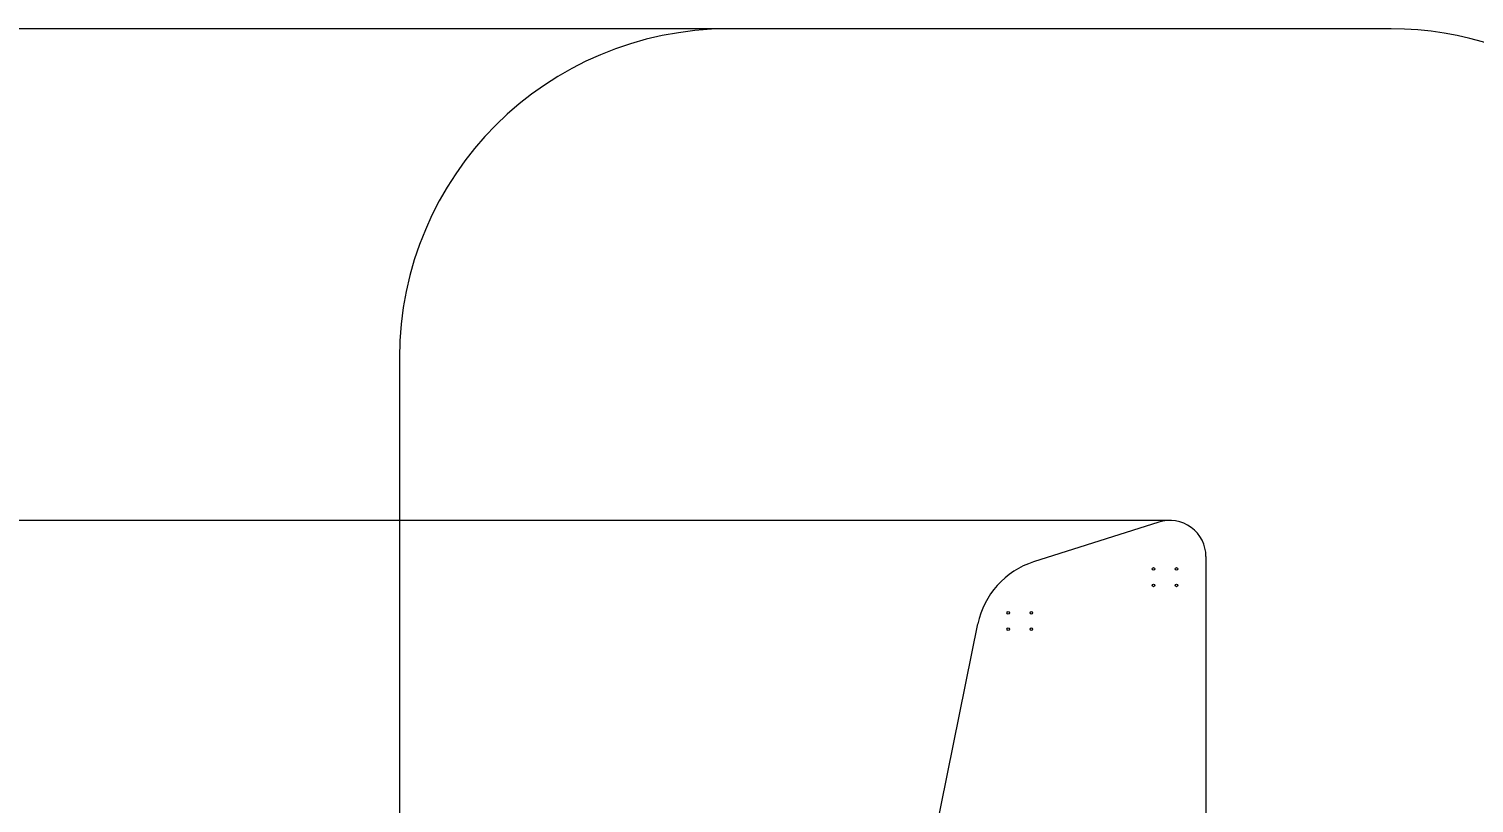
# Model space of a CAD drawing. Header units: millimetres. Extents: x -8327 to 9087, y -6583 to 5996.
# Drawn here: x -3934 to 459, y 3641 to 5996 of the extents above; entities that cross this region are included whole.
import ezdxf

# ---------------------------------------------------------------- set-up
doc = ezdxf.new("R2010")
doc.units = ezdxf.units.MM
for name, color, linetype in [('DIKOM_ЗОНА', 80, 'Continuous'), ('DIKOM_ОБЪЕКТ', 7, 'Continuous'), ('DIKOM_РАЗМЕР_ЗОНА', 7, 'Continuous'), ('DIKOM_РАЗМЕР_ОБЪЕКТА', 7, 'Continuous')]:
    doc.layers.add(name, color=color, linetype=linetype)
doc.styles.add('style1', font='arial.ttf', dxfattribs={"width": 0.8})
doc.dimstyles.new('1-50', dxfattribs={"dimtxt": 300, "dimasz": 200, "dimexe": 100, "dimexo": 0, "dimgap": 100, "dimtad": 1, "dimtxsty": 'style1', "dimcen": 200, "dimclrd": 7, "dimclre": 7, "dimclrt": 7, "dimadec": 1, "dimazin": 2, "dimtfac": 1, "dimtmove": 0, "dimatfit": 2, "dimfxl": 0, "dimlwd": 25, "dimlwe": 18, "dimarcsym": 0})

# ---------------------------------------------------------------- blocks, each defined once
blk = doc.blocks.new('*D10')
at = {"layer": 'Defpoints', "color": 0, "transparency": 16777216}
for p in [(-465.6, 4500.8), (-6842.5, -4045), (-465.6, -4045)]:
    blk.add_point(p, dxfattribs=at)
at = {"layer": 'DIKOM_РАЗМЕР_ОБЪЕКТА', "color": 7, "lineweight": 18, "transparency": 16777216}
for p, q in [((-465.6, 4500.8), (-6942.5, 4500.8)), ((-465.6, -4045), (-6942.5, -4045))]:
    blk.add_line(p, q, dxfattribs=at)
at = {"layer": 'DIKOM_РАЗМЕР_ОБЪЕКТА', "color": 7, "lineweight": 25, "transparency": 16777216}
blk.add_line((-6842.5, 4300.8), (-6842.5, -3845), dxfattribs=at)
at = {"layer": 'DIKOM_РАЗМЕР_ОБЪЕКТА', "color": 7, "transparency": 16777216}
for points in [[(-6875.8, 4300.8), (-6809.2, 4300.8), (-6842.5, 4500.8)], [(-6875.8, -3845), (-6809.2, -3845), (-6842.5, -4045)]]:
    blk.add_solid(points, dxfattribs=at)
at = {"layer": 'DIKOM_РАЗМЕР_ОБЪЕКТА', "color": 7, "transparency": 16777216, "insert": (-7095.7, 227.9), "char_height": 300, "attachment_point": 5, "rotation": 90, "style": 'style1'}
blk.add_mtext('8550', dxfattribs=at)
blk = doc.blocks.new('*D11')
at = {"layer": 'Defpoints', "color": 0, "transparency": 16777216}
for p in [(-800, 5995.7), (-7876.6, -5539.8), (-800, -5539.8)]:
    blk.add_point(p, dxfattribs=at)
at = {"layer": 'DIKOM_РАЗМЕР_ЗОНА', "color": 7, "lineweight": 18, "transparency": 16777216}
for p, q in [((-800, 5995.7), (-7976.6, 5995.7)), ((-800, -5539.8), (-7976.6, -5539.8))]:
    blk.add_line(p, q, dxfattribs=at)
at = {"layer": 'DIKOM_РАЗМЕР_ЗОНА', "color": 7, "lineweight": 25, "transparency": 16777216}
blk.add_line((-7876.6, 5795.7), (-7876.6, -5339.8), dxfattribs=at)
at = {"layer": 'DIKOM_РАЗМЕР_ЗОНА', "color": 7, "transparency": 16777216}
for points in [[(-7910, 5795.7), (-7843.3, 5795.7), (-7876.6, 5995.7)], [(-7910, -5339.8), (-7843.3, -5339.8), (-7876.6, -5539.8)]]:
    blk.add_solid(points, dxfattribs=at)
at = {"layer": 'DIKOM_РАЗМЕР_ЗОНА', "color": 7, "transparency": 16777216, "insert": (-8129.8, 227.9), "char_height": 300, "attachment_point": 5, "rotation": 90, "style": 'style1'}
blk.add_mtext('11550', dxfattribs=at)

msp = doc.modelspace()

# ---------------------------------------------------------------- linework, layer by layer
at = {"layer": 'DIKOM_ЗОНА', "color": 3, "lineweight": 15}
msp.add_lwpolyline([(1161.936, 5292.35, 0.32849995), (206.961, 5995.666), (-1807.039, 5995.666, 0.41421356), (-2807.039, 4995.666), (-2807.039, 3198.928, -0.41421356), (-3807.039, 2198.928), (-4740.119, 2198.928, 0.199424), (-5448.616, 1904.642)], format="xyb", dxfattribs=at)
at = {"layer": 'DIKOM_ОБЪЕКТ', "color": 7, "linetype": 'Continuous', "lineweight": 15}
for p, q in [((-498.915, 4495.666), (-879.584, 4374.582)), ((-355.572, 4390.841), (-355.571, 3349.542)), ((-1216.909, 3354.41), (-1048.85, 4185.873))]:
    msp.add_line(p, q, dxfattribs=at)
for centre in [(-515.059, 4353.226), (-445.059, 4353.226), (-515.059, 4303.226), (-445.059, 4303.226), (-956.411, 4219.953), (-886.411, 4219.953), (-956.411, 4169.953), (-886.411, 4169.953)]:
    msp.add_circle(centre, 4, dxfattribs=at)
for centre, radius, start, end in [((-465.572, 4390.841), 110, 0.000067, 107.644835), ((-803.806, 4136.344), 250, 107.644835, 168.573086)]:
    msp.add_arc(centre, radius, start, end, dxfattribs=at)

# ---------------------------------------------------------------- dimensions: what is measured, and where the dimension line sits
at = {"layer": 'DIKOM_РАЗМЕР_ЗОНА'}
dim = msp.add_linear_dim(base=(-7876.626, -5539.809), p1=(-800.039, 5995.666), p2=(-800.039, -5539.809), angle=90, text='11550', dimstyle='1-50', dxfattribs=at)
dim.commit()
dim.dimension.update_dxf_attribs({"geometry": '*D11', "text_midpoint": (-7876.626, 227.928), "dimtype": 160})
at = {"layer": 'DIKOM_РАЗМЕР_ОБЪЕКТА'}
dim = msp.add_linear_dim(base=(-6842.485, -4044.984), p1=(-465.572, 4500.841), p2=(-465.572, -4044.984), angle=90, text='8550', dimstyle='1-50', dxfattribs=at)
dim.commit()
dim.dimension.update_dxf_attribs({"geometry": '*D10', "text_midpoint": (-6842.485, 227.928), "dimtype": 160})

doc.saveas('drawing.dxf')
